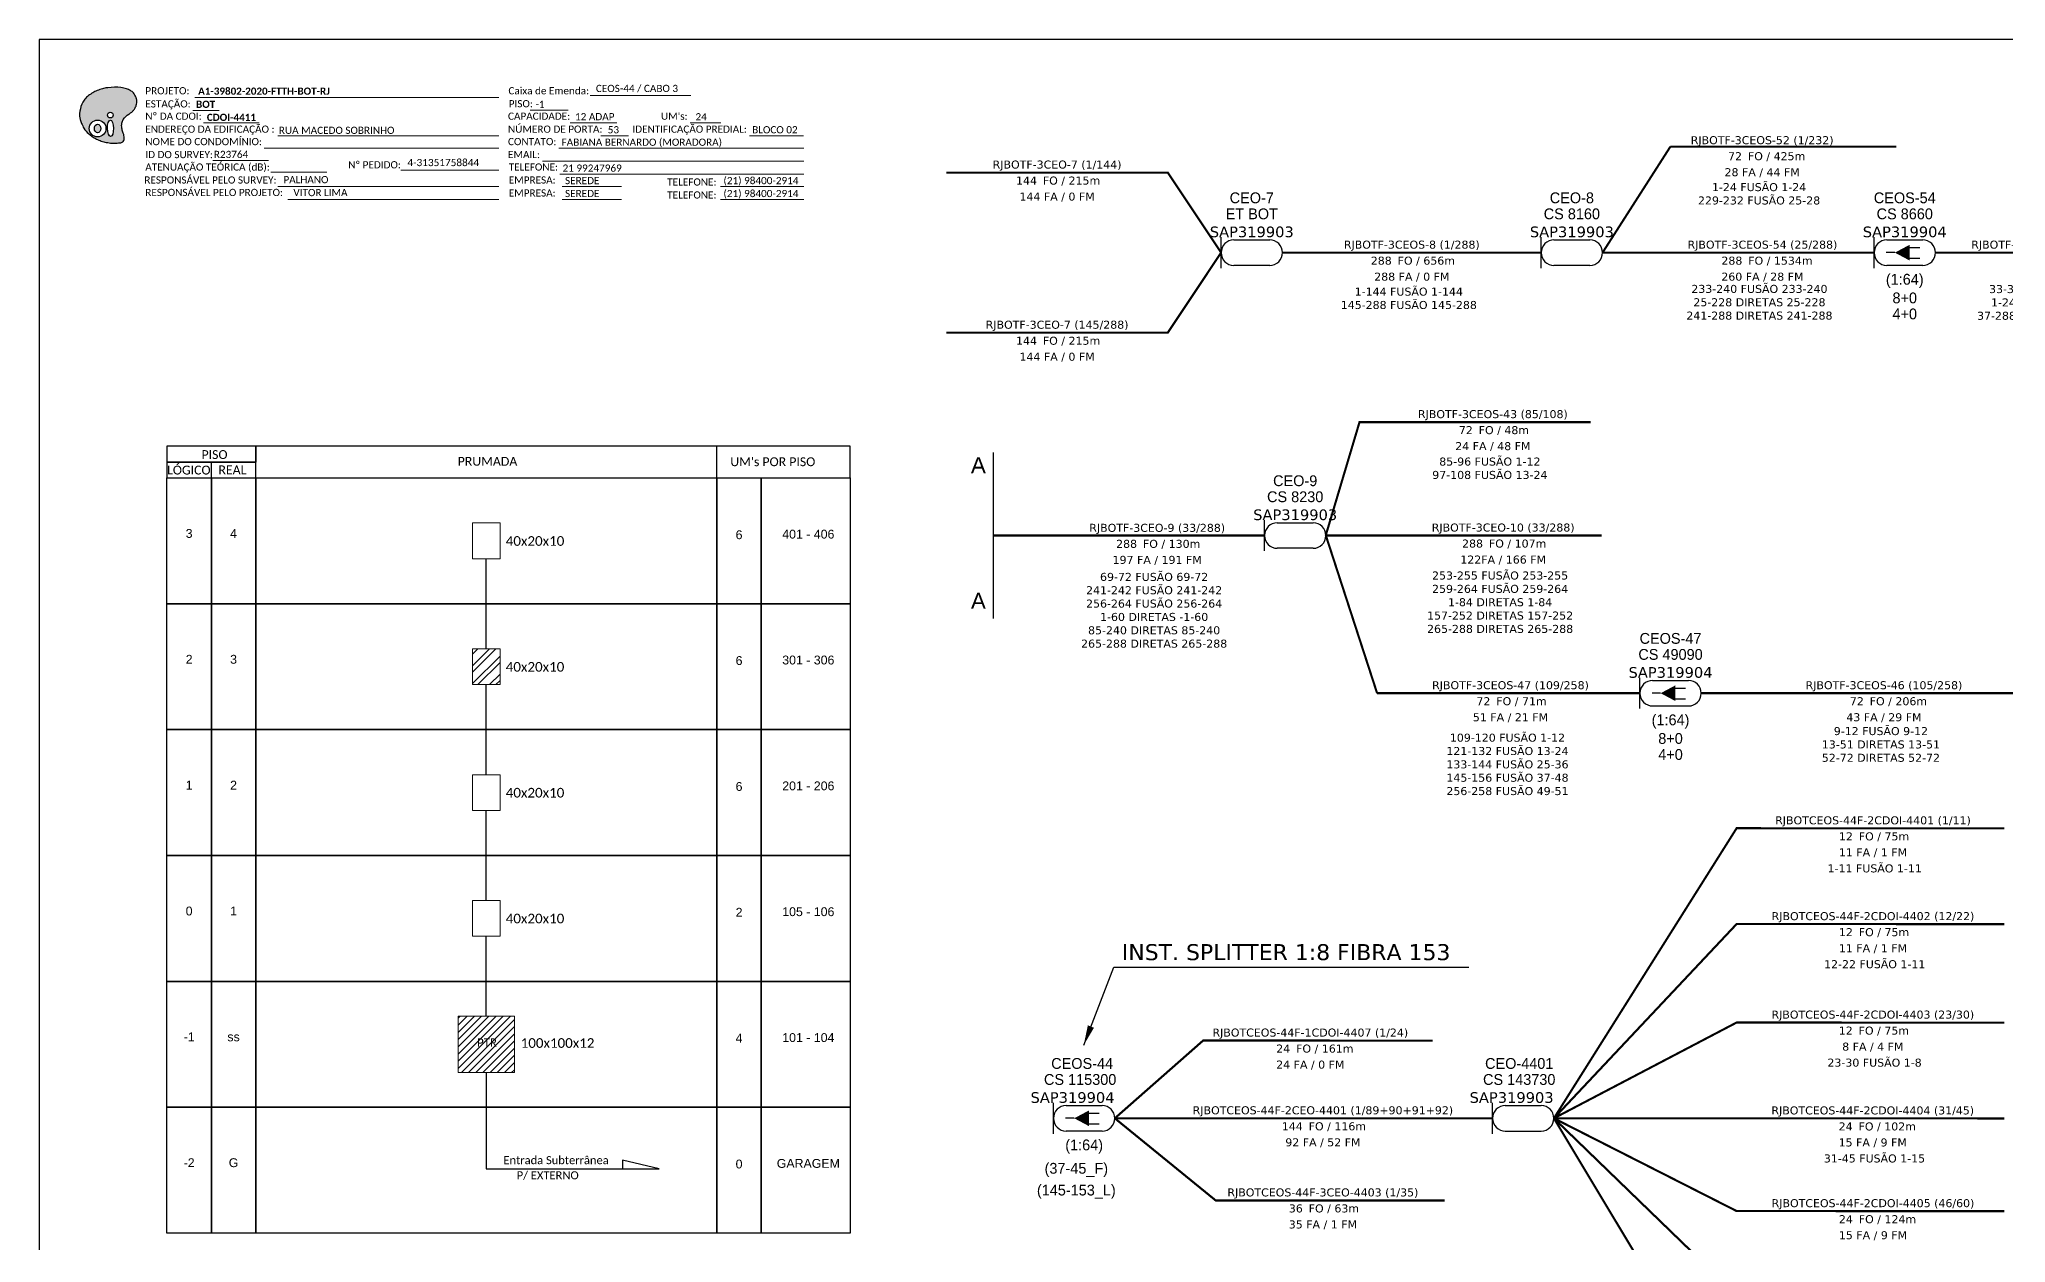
# Model space of a CAD drawing. Extents: x -89 to 749, y 705 to 1299.
# Drawn here: x -89.3 to 402.1, y 998.5 to 1299 of the extents above; entities that cross this region are included whole.
import ezdxf
from ezdxf.enums import TextEntityAlignment as Align

# ---------------------------------------------------------------- set-up
doc = ezdxf.new("R2010")
doc.units = 0
for name, color, linetype in [('CAP a instalar', 1, 'Continuous'), ('CD a instalar', 1, 'Continuous'), ('CEO', 1, 'Continuous'), ('CEOS', 1, 'Continuous')]:
    doc.layers.add(name, color=color, linetype=linetype)
doc.layers.add('Texto_Cabos', color=1, linetype='Continuous', lineweight=20)
doc.styles.add('ARIAL', font='arial.ttf')
doc.styles.add('siredit', font='verdana.ttf')
doc.styles.get("Standard").update_dxf_attribs({"font": 'arial.ttf'})
doc.styles.add('Style-font000', font='font000.shx')
doc.styles.add('WMF-Calibri0', font='CALIBRI.TTF')
doc.styles.add('WMF-Calibri1', font='CALIBRIB.TTF')
doc.dimstyles.get("Standard").update_dxf_attribs({"dimtxt": 0.18, "dimasz": 0.18, "dimexe": 0.18, "dimexo": 0.0625, "dimgap": 0.09, "dimtad": 0, "dimtih": 1, "dimtoh": 1, "dimdec": 4, "dimzin": 0, "dimdsep": 46, "dimtxsty": 'Standard', "dimcen": 0.09, "dimadec": 0, "dimazin": 0, "dimtfac": 1, "dimtdec": 4, "dimtofl": 0, "dimtmove": 0, "dimatfit": 3, "dimfxl": 0, "dimtolj": 1, "dimtzin": 0, "dimarcsym": 0})

# ---------------------------------------------------------------- blocks, each defined once
blk = doc.blocks.new('OI')
h = blk.add_hatch(color=40)
edge = h.paths.add_edge_path()
edge.add_spline(control_points=[(4.35, -0.67), (3.92, -0.99), (3.26, -1.5), (2.81, -2.59), (2.9, -3.5), (3.06, -4.27), (3.31, -4.85), (3.37, -5.39), (3.4, -5.88), (3.2, -6.4), (2.54, -6.61), (1.65, -6.63), (0.55, -6.67), (-0.56, -6.42), (-1.61, -6.14), (-2.77, -5.61), (-3.92, -4.77), (-4.89, -3.7), (-5.34, -2.65), (-5.6, -1.94), (-5.85, -0.96), (-5.71, 0.47), (-5.1, 2.02), (-4.14, 3.02), (-3.3, 3.61), (-2.37, 4.16), (-1.36, 4.44), (-0.56, 4.7), (0.79, 4.85), (2.24, 4.97), (3.79, 4.57), (4.67, 4.21), (5.44, 3.65), (5.76, 2.99), (6.03, 2.21), (6.01, 1.46), (5.72, 0.64), (5.31, 0.08), (4.88, -0.38), (4.51, -0.55), (4.35, -0.67)], knot_values=[0, 0, 0, 0, 1.60434, 2.417191, 3.427595, 4.282808, 4.776746, 5.304182, 5.888771, 6.258406, 6.858137, 7.79129, 8.986195, 10.124242, 11.187857, 12.242908, 13.953784, 15.414161, 16.515391, 17.349188, 17.675853, 19.552021, 21.515531, 22.568638, 23.63245, 24.621084, 25.782718, 26.745347, 27.142653, 29.870543, 31.004649, 31.921532, 32.709589, 33.801391, 34.042471, 35.192333, 35.971461, 36.628871, 37.254359, 37.836911, 37.836911, 37.836911, 37.836911], degree=3, periodic=0)
h.paths.add_polyline_path([(1.13, -0.87, -1), (-0.04, -0.87, -1)], flags=16)
edge = h.paths.add_edge_path(flags=16)
edge.add_ellipse((0.56, -3.59), major_axis=(-0.02, 1.71), ratio=0.361305, start_angle=0, end_angle=360)
h.paths.add_polyline_path([(-0.36, -3.62, -1), (-3.8, -3.62, -1)], flags=16)
edge = h.paths.add_edge_path(flags=0)
edge.add_ellipse((-2.08, -3.62), major_axis=(0, 0.885), ratio=0.758294, start_angle=0, end_angle=360)
at = {"color": 40}
for centre, radius in [((-2.08, -3.62), 1.72), ((0.54, -0.87), 0.587)]:
    blk.add_circle(centre, radius, dxfattribs=at)
blk.add_ellipse((-2.08, -3.62), major_axis=(0, 0.885), ratio=0.758294, start_param=-3.141592653589792, end_param=3.141592653589792, dxfattribs=at)
blk.add_ellipse((0.56, -3.59), major_axis=(-0.02, 1.71), ratio=0.361305, dxfattribs=at)
at = {"color": 40, "start_tangent": (-0.800898, -0.598801), "end_tangent": (-0.800898, -0.598801)}
blk.add_spline([(4.35, -0.67), (3.2, -1.78), (2.9, -2.54), (2.92, -3.55), (3.12, -4.38), (3.28, -4.85), (3.37, -5.37), (3.35, -5.95), (3.2, -6.29), (2.66, -6.55), (1.73, -6.63), (0.54, -6.62), (-0.58, -6.41), (-1.6, -6.11), (-2.56, -5.67), (-3.95, -4.67), (-4.89, -3.56), (-5.37, -2.56), (-5.64, -1.78), (-5.72, -1.46), (-5.63, 0.42), (-4.84, 2.22), (-4.13, 2.99), (-3.27, 3.62), (-2.4, 4.09), (-1.3, 4.47), (-0.37, 4.72), (0.02, 4.77), (2.75, 4.8), (3.85, 4.53), (4.69, 4.16), (5.31, 3.68), (5.85, 2.73), (5.93, 2.5), (5.94, 1.35), (5.67, 0.62), (5.29, 0.08), (4.84, -0.36), (4.35, -0.67)], degree=3, dxfattribs=at)

msp = doc.modelspace()

# ---------------------------------------------------------------- hatches: boundary and pattern name
at = {"lineweight": 0}
h = msp.add_hatch(dxfattribs=at)
h.set_pattern_fill('STEEL', color=1, style=0)
h.set_pattern_definition([(45, (0.4922, 5e-13), (-2.245064, 2.245064), []), (45, (0.4922, 1.5875), (-2.245064, 2.245064), [])])
h.paths.add_polyline_path([(18.96, 1146.8), (25.82, 1146.8), (25.82, 1137.86), (18.96, 1137.86)])
h = msp.add_hatch()
h.set_pattern_fill('ANSI31', color=1, scale=0.4, style=0)
h.set_pattern_definition([(45, (156.1661, 288.3689), (-0.8980256, 0.8980256), [])])
h.paths.add_polyline_path([(29.41, 1055.05), (15.36, 1055.05), (15.36, 1041), (29.41, 1041)])
h.paths.add_polyline_path([(19.57, 1046.9), (25.62, 1046.9), (25.62, 1049.99), (19.57, 1049.99)], flags=24)

# ---------------------------------------------------------------- linework, layer by layer
at = {"color": 7}
msp.add_line((149.13, 1154.33), (149.13, 1195.86), dxfattribs=at)
at = {"color": 3}
for p, q in [((22.39, 1146.8), (22.39, 1169.3)), ((22.39, 1115.36), (22.39, 1137.86)), ((22.39, 1083.93), (22.39, 1106.43)), ((22.39, 1055.05), (22.39, 1074.99))]:
    msp.add_line(p, q, dxfattribs=at)
at = {"color": 2}
msp.add_line((149.13, 1156.73), (149.13, 1156.73), dxfattribs=at)
for points in [[(-89.32, 705.02), (749.25, 705.02), (749.25, 1299.02), (-89.32, 1299.02), (-89.32, 705.02)], [(79.99, 1197.38), (-35.21, 1197.38), (-35.21, 1197.38), (-35.21, 1193.43)], [(79.99, 1189.48), (79.99, 1197.38)], [(79.99, 1189.48), (113.35, 1189.48), (113.35, 1197.38), (79.99, 1197.38)], [(-46.32, 1189.48), (-46.32, 1193.43)], [(22.39, 1041), (22.39, 1016.91), (65.6, 1016.91), (56.43, 1019.05), (56.43, 1016.91)]]:
    msp.add_lwpolyline(points)
at = {"color": 7, "lineweight": 0}
for points in [[(-50.43, 1284.54), (25.55, 1284.54)], [(48.38, 1285.03), (73.52, 1285.03)], [(-50.94, 1281.26), (-44.39, 1281.26)], [(-48.28, 1278.19), (-34.34, 1278.19)], [(33.34, 1281.3), (42.83, 1281.3)], [(43.39, 1278.19), (55.01, 1278.19)], [(73.33, 1278.19), (81, 1278.19)], [(-29.71, 1274.95), (25.55, 1274.95)], [(50.98, 1274.95), (57.92, 1274.95)], [(88.15, 1274.95), (101.71, 1274.95)], [(-45.96, 1268.78), (-32.02, 1268.78)], [(-33.12, 1271.84), (25.55, 1271.84)], [(36.47, 1268.6), (101.73, 1268.6)], [(40.51, 1271.84), (101.73, 1271.84)], [(-31.43, 1265.81), (-17.48, 1265.81)], [(1.02, 1266.37), (25.52, 1266.37)], [(40.75, 1265.37), (101.73, 1265.37)], [(-29.71, 1262.25), (25.55, 1262.25)], [(-27.22, 1259.02), (25.55, 1259.02)], [(41.36, 1262.25), (56.16, 1262.25)], [(41.36, 1259.02), (56.16, 1259.02)], [(80.96, 1262.25), (101.73, 1262.25)], [(80.96, 1259.02), (101.73, 1259.02)]]:
    msp.add_lwpolyline(points, dxfattribs=at)
for points in [[(-57.43, 1193.43), (-35.21, 1193.43), (-35.21, 1197.38), (-57.43, 1197.38)], [(-57.43, 1189.48), (-35.21, 1189.48), (-35.21, 1193.43), (-57.43, 1193.43)], [(-57.43, 1189.48), (-46.32, 1189.48), (-46.32, 1158.05), (-57.43, 1158.05)], [(-46.32, 1189.48), (-35.21, 1189.48), (-35.21, 1158.05), (-46.32, 1158.05)], [(-35.21, 1189.48), (79.99, 1189.48), (79.99, 1158.05), (-35.21, 1158.05)], [(79.99, 1189.48), (91.1, 1189.48), (91.1, 1158.05), (79.99, 1158.05)], [(91.1, 1189.48), (113.32, 1189.48), (113.32, 1158.05), (91.1, 1158.05)], [(-57.43, 1158.05), (-46.32, 1158.05), (-46.32, 1126.61), (-57.43, 1126.61)], [(-46.32, 1158.05), (-35.21, 1158.05), (-35.21, 1126.61), (-46.32, 1126.61)], [(-35.21, 1158.05), (79.99, 1158.05), (79.99, 1126.61), (-35.21, 1126.61)], [(79.99, 1158.05), (91.1, 1158.05), (91.1, 1126.61), (79.99, 1126.61)], [(91.1, 1158.05), (113.32, 1158.05), (113.32, 1126.61), (91.1, 1126.61)], [(-57.43, 1126.61), (-46.32, 1126.61), (-46.32, 1095.18), (-57.43, 1095.18)], [(-46.32, 1126.61), (-35.21, 1126.61), (-35.21, 1095.18), (-46.32, 1095.18)], [(-35.21, 1126.61), (79.99, 1126.61), (79.99, 1095.18), (-35.21, 1095.18)], [(79.99, 1126.61), (91.1, 1126.61), (91.1, 1095.18), (79.99, 1095.18)], [(91.1, 1126.61), (113.32, 1126.61), (113.32, 1095.18), (91.1, 1095.18)], [(-57.43, 1095.18), (-46.32, 1095.18), (-46.32, 1063.74), (-57.43, 1063.74)], [(-46.32, 1095.18), (-35.21, 1095.18), (-35.21, 1063.74), (-46.32, 1063.74)], [(-35.21, 1095.18), (79.99, 1095.18), (79.99, 1063.74), (-35.21, 1063.74)], [(79.99, 1095.18), (91.1, 1095.18), (91.1, 1063.74), (79.99, 1063.74)], [(91.1, 1095.18), (113.32, 1095.18), (113.32, 1063.74), (91.1, 1063.74)], [(-57.43, 1063.74), (-46.32, 1063.74), (-46.32, 1032.31), (-57.43, 1032.31)], [(-46.32, 1063.74), (-35.21, 1063.74), (-35.21, 1032.31), (-46.32, 1032.31)], [(-35.21, 1063.74), (79.99, 1063.74), (79.99, 1032.31), (-35.21, 1032.31)], [(79.99, 1063.74), (91.1, 1063.74), (91.1, 1032.31), (79.99, 1032.31)], [(91.1, 1063.74), (113.32, 1063.74), (113.32, 1032.31), (91.1, 1032.31)], [(-57.43, 1032.31), (-46.32, 1032.31), (-46.32, 1000.88), (-57.43, 1000.88)], [(-46.32, 1032.31), (-35.21, 1032.31), (-35.21, 1000.88), (-46.32, 1000.88)], [(-35.21, 1032.31), (79.99, 1032.31), (79.99, 1000.88), (-35.21, 1000.88)], [(79.99, 1032.31), (91.1, 1032.31), (91.1, 1000.88), (79.99, 1000.88)], [(91.1, 1032.31), (113.32, 1032.31), (113.32, 1000.88), (91.1, 1000.88)]]:
    msp.add_lwpolyline(points, close=True)
at = {"color": 0, "lineweight": 0}
for points in [[(18.96, 1178.23), (25.82, 1178.23), (25.82, 1169.3), (18.96, 1169.3)], [(18.96, 1115.36), (25.82, 1115.36), (25.82, 1106.43), (18.96, 1106.43)], [(18.96, 1083.93), (25.82, 1083.93), (25.82, 1074.99), (18.96, 1074.99)]]:
    msp.add_lwpolyline(points, close=True, dxfattribs=at)
at = {"color": 1, "lineweight": 0}
for points in [[(18.96, 1146.8), (25.82, 1146.8), (25.82, 1137.86), (18.96, 1137.86)], [(15.36, 1055.05), (29.41, 1055.05), (29.41, 1041), (15.36, 1041)]]:
    msp.add_lwpolyline(points, close=True, dxfattribs=at)
at = {"color": 5}
msp.add_lwpolyline([(277.08, 1026.35), (286.03, 1026.35)], dxfattribs=at)
at = {"layer": 'CAP a instalar', "color": 5, "linetype": 'Continuous', "ltscale": 0.05, "const_width": 0.533}
msp.add_lwpolyline([(289.22, 1029.54), (334.89, 953.52), (408.89, 953.52)], dxfattribs=at)
at = {"layer": 'CD a instalar', "color": 7, "linetype": 'Continuous', "const_width": 0.533}
for points in [[(301.38, 1245.75), (318.34, 1272.23)], [(318.34, 1272.23), (374.83, 1272.23)], [(206.05, 1245.75), (192.71, 1265.75), (137.38, 1265.75)], [(206.05, 1245.75), (192.71, 1225.75), (137.38, 1225.75)], [(221.38, 1245.75), (286.05, 1245.75)], [(301.38, 1245.75), (369.24, 1245.75)], [(384.58, 1245.75), (439.61, 1245.75)], [(232.19, 1175.09), (240.64, 1203.42), (298.45, 1203.42)], [(149.13, 1175.09), (216.89, 1175.09)], [(232.19, 1175.09), (301.19, 1175.09)], [(232.23, 1175.09), (245.04, 1135.71)], [(245.04, 1135.71), (310.71, 1135.71)], [(326.04, 1135.71), (405.47, 1135.71)], [(289.22, 1029.54), (334.89, 1101.99), (401.82, 1101.95)], [(289.22, 1029.54), (334.89, 1078.06), (401.82, 1078.03)]]:
    msp.add_lwpolyline(points, dxfattribs=at)
at = {"layer": 'CD a instalar', "color": 0, "linetype": 'Continuous', "const_width": 0.533}
for points in [[(289.22, 1029.54), (334.89, 1053.46), (401.82, 1053.43)], [(179.48, 1029.54), (201.58, 1048.98), (258.93, 1048.93)], [(179.48, 1029.54), (204.73, 1008.99), (261.88, 1008.99)], [(289.22, 1029.54), (334.89, 1029.54), (401.82, 1029.5)], [(289.22, 1029.54), (334.89, 1006.37), (401.82, 1006.34)], [(289.22, 1029.54), (334.89, 985.36), (403.36, 985.36)]]:
    msp.add_lwpolyline(points, dxfattribs=at)
at = {"layer": 'CD a instalar', "color": 5, "linetype": 'Continuous', "const_width": 0.533}
msp.add_lwpolyline([(179.48, 1029.54), (224.53, 1029.54), (273.89, 1029.54)], dxfattribs=at)
at = {"layer": 'CEO', "color": 7}
for p, q in [((209.24, 1248.94), (218.19, 1248.94)), ((289.24, 1248.94), (298.19, 1248.94)), ((218.19, 1242.55), (209.24, 1242.55)), ((298.19, 1242.55), (289.24, 1242.55)), ((220.08, 1178.28), (229.04, 1178.28)), ((229.04, 1171.9), (220.08, 1171.9))]:
    msp.add_line(p, q, dxfattribs=at)
at = {"layer": 'CEO', "color": 5}
msp.add_line((277.08, 1032.73), (286.03, 1032.73), dxfattribs=at)
at = {"layer": 'CEO', "color": 7}
for points in [[(206.05, 1241.9), (206.05, 1249.59)], [(286.05, 1241.9), (286.05, 1249.59)], [(216.89, 1171.24), (216.89, 1178.94)]]:
    msp.add_lwpolyline(points, dxfattribs=at)
at = {"layer": 'CEO', "color": 5}
msp.add_lwpolyline([(273.89, 1025.69), (273.89, 1033.38)], dxfattribs=at)
at = {"layer": 'CEO', "color": 7}
for centre, start, end in [((209.24, 1245.75), 90, 270), ((218.19, 1245.75), 270, 90), ((289.24, 1245.75), 90, 270), ((298.19, 1245.75), 270, 90), ((220.08, 1175.09), 90, 270), ((229.04, 1175.09), 270, 90)]:
    msp.add_arc(centre, 3.19, start, end, dxfattribs=at)
at = {"layer": 'CEO', "color": 5}
for centre, start, end in [((277.08, 1029.54), 90, 270), ((286.03, 1029.54), 270, 90)]:
    msp.add_arc(centre, 3.19, start, end, dxfattribs=at)
at = {"layer": 'CEOS', "color": 7}
for p, q in [((372.44, 1248.94), (381.39, 1248.94)), ((381.39, 1242.55), (372.44, 1242.55)), ((313.9, 1138.9), (322.85, 1138.9)), ((322.85, 1132.51), (313.9, 1132.51))]:
    msp.add_line(p, q, dxfattribs=at)
at = {"layer": 'CEOS', "color": 5}
for p, q in [((167.34, 1032.73), (176.29, 1032.73)), ((176.29, 1026.35), (167.34, 1026.35))]:
    msp.add_line(p, q, dxfattribs=at)
at = {"layer": 'CEOS', "color": 7}
for points in [[(369.24, 1241.9), (369.24, 1249.59)], [(374.44, 1245.75), (372.29, 1245.75)], [(377.97, 1247.01), (380.69, 1247.01)], [(377.97, 1244.36), (380.69, 1244.36)], [(310.71, 1131.86), (310.71, 1139.55)], [(315.9, 1135.71), (313.75, 1135.71)], [(319.43, 1136.97), (322.15, 1136.97)], [(319.43, 1134.32), (322.15, 1134.32)]]:
    msp.add_lwpolyline(points, dxfattribs=at)
for points in [[(374.44, 1245.75, 0, 3.94, 0), (378.14, 1245.75, 3.94, 3.94, 0)], [(315.9, 1135.71, 0, 3.94, 0), (319.6, 1135.71, 3.94, 3.94, 0)]]:
    msp.add_lwpolyline(points, format="xyseb", dxfattribs=at)
at = {"layer": 'CEOS', "color": 5}
for points in [[(164.15, 1025.69), (164.15, 1033.38)], [(169.34, 1029.54), (167.19, 1029.54)], [(172.88, 1030.8), (175.59, 1030.8)], [(172.88, 1028.15), (175.59, 1028.15)]]:
    msp.add_lwpolyline(points, dxfattribs=at)
msp.add_lwpolyline([(169.34, 1029.54, 0, 3.94, 0), (173.04, 1029.54, 3.94, 3.94, 0)], format="xyseb", dxfattribs=at)
at = {"layer": 'CEOS', "color": 7}
for centre, start, end in [((372.44, 1245.75), 90, 270), ((381.39, 1245.75), 270, 90), ((313.9, 1135.71), 90, 270), ((322.85, 1135.71), 270, 90)]:
    msp.add_arc(centre, 3.19, start, end, dxfattribs=at)
at = {"layer": 'CEOS', "color": 5}
for centre, start, end in [((167.34, 1029.54), 90, 270), ((176.29, 1029.54), 270, 90)]:
    msp.add_arc(centre, 3.19, start, end, dxfattribs=at)

# ---------------------------------------------------------------- block references
at = {"color": 7, "xscale": 1.213923925163967, "yscale": 1.213923925163954, "zscale": 1.213923925163967, "rotation": 0.1532896023949059}
msp.add_blockref('OI', (-72.23, 1281.16), dxfattribs=at)

# ---------------------------------------------------------------- texts
at = {"color": 7}
for s, height, style, p in [('CEOS-44 / CABO 3', 1.7927, 'WMF-Calibri0', (49.78, 1285.87)), ('BOT', 1.793, 'WMF-Calibri1', (-50.15, 1281.91)), ('A1-39802-2020-FTTH-BOT-RJ ', 1.7927, 'WMF-Calibri1', (-49.63, 1285.19)), ('-1', 1.793, 'WMF-Calibri0', (34.69, 1281.9)), ('12 ADAP', 1.793, 'WMF-Calibri0', (44.57, 1278.81)), ('24', 1.793, 'WMF-Calibri0', (74.68, 1278.79)), ('RUA MACEDO SOBRINHO', 1.7927, 'WMF-Calibri0', (-29.45, 1275.41)), ('FABIANA BERNARDO (MORADORA)', 1.7927, 'WMF-Calibri0', (41.21, 1272.44)), ('53', 1.793, 'WMF-Calibri0', (52.75, 1275.55)), ('BLOCO 02', 1.793, 'WMF-Calibri0', (88.85, 1275.55)), ('R23764', 1.793, 'WMF-Calibri0', (-45.7, 1269.39)), ('PALHANO', 1.793, 'WMF-Calibri0', (-28.31, 1263.09)), ('21 99247969', 1.7927, 'WMF-Calibri0', (41.46, 1265.97)), ('SEREDE', 1.793, 'WMF-Calibri0', (42.07, 1262.85)), ('(21) 98400-2914', 1.7927, 'WMF-Calibri0', (81.67, 1262.85)), ('VITOR LIMA', 1.793, 'WMF-Calibri0', (-25.82, 1259.86)), ('SEREDE', 1.793, 'WMF-Calibri0', (42.07, 1259.62)), ('(21) 98400-2914', 1.7927, 'WMF-Calibri0', (81.67, 1259.62))]:
    msp.add_text(s, height=height, dxfattribs=dict(at, style=style)).set_placement(p)
at = {"color": 7, "lineweight": 0, "style": 'WMF-Calibri0'}
for s, height, p in [('PROJETO:', 1.793, (-62.83, 1285.29)), ('ESTAÇÃO:', 1.793, (-62.83, 1282.01)), ('Caixa de Emenda:', 1.7927, (27.93, 1285.29)), ('PISO:', 1.793, (28, 1282.05)), ('ENDEREÇO DA EDIFICAÇÃO :', 1.7927, (-62.83, 1275.7)), ('Nº DA CDOI:', 1.7927, (-62.83, 1278.94)), ('CAPACIDADE:', 1.7927, (27.82, 1278.94)), ('NÚMERO DE PORTA:', 1.7927, (27.82, 1275.7)), ('IDENTIFICAÇÃO PREDIAL:', 1.7927, (58.9, 1275.7)), ("UM's:", 1.793, (66.06, 1278.94)), ('NOME DO CONDOMÍNIO:', 1.7927, (-62.83, 1272.59)), ('CONTATO:', 1.793, (27.82, 1272.59)), ('ATENUAÇÃO TEÓRICA (dB):', 1.7927, (-62.83, 1266.24)), ('ID DO SURVEY:', 1.7927, (-62.83, 1269.35)), ('Nº PEDIDO:', 1.793, (-12.12, 1266.8)), ('EMAIL:', 1.793, (27.82, 1269.35)), ('TELEFONE:', 1.793, (28, 1266.24)), ('RESPONSÁVEL PELO SURVEY:', 1.7927, (-63.07, 1263)), ('EMPRESA:', 1.793, (28, 1263)), ('TELEFONE:', 1.793, (67.61, 1262.5)), ('RESPONSÁVEL PELO PROJETO:', 1.7927, (-62.83, 1259.89)), ('EMPRESA:', 1.793, (28, 1259.76)), ('TELEFONE:', 1.793, (67.61, 1259.26))]:
    msp.add_text(s, height=height, dxfattribs=at).set_placement(p)
at = {"color": 7, "style": 'WMF-Calibri1'}
msp.add_text('CDOI-4411', height=1.793, dxfattribs=at).set_placement((-41.31, 1278.65), align=Align.CENTER)
at = {"color": 2, "style": 'WMF-Calibri0'}
msp.add_text('4-31351758844', height=1.8, dxfattribs=at).set_placement((2.68, 1267.36))
at = {"style": 'WMF-Calibri0'}
for s, height, p in [('     PISO', 2.208, (-52.67, 1194.21)), ('PRUMADA', 2.208, (15.25, 1192.53)), ("UM's POR PISO", 2.208, (83.38, 1192.42)), ('  LÓGICO', 2.208, (-58.95, 1190.34)), ('    REAL', 2.208, (-47.66, 1190.39)), ('40x20x10', 2.402, (27.26, 1172.53)), ('40x20x10', 2.402, (27.26, 1141.09)), ('40x20x10', 2.402, (27.26, 1109.66)), ('40x20x10', 2.402, (27.26, 1078.23)), ('PTR', 2.059, (20.09, 1047.42)), ('100x100x12', 2.402, (31, 1047.14)), ('Entrada Subterrânea', 2.0026, (26.68, 1018.08)), ('P/ EXTERNO', 2.003, (30, 1014.3))]:
    msp.add_text(s, height=height, dxfattribs=at).set_placement(p)
at = {"style": 'ARIAL'}
for s, height, p in [('3', 2.21, (-51.88, 1175.62)), ('4', 2.21, (-40.77, 1175.62)), ('6', 2.21, (85.57, 1175.29)), ('401 - 406', 2.208, (102.88, 1175.44)), ('2', 2.21, (-51.88, 1144.18)), ('3', 2.21, (-40.77, 1144.18)), ('301 - 306', 2.208, (102.88, 1144)), ('6', 2.21, (85.57, 1143.86)), ('1', 2.21, (-51.88, 1112.75)), ('2', 2.21, (-40.77, 1112.75)), ('6', 2.21, (85.57, 1112.42)), ('201 - 206', 2.208, (102.88, 1112.57)), ('0', 2.21, (-51.88, 1081.31)), ('1', 2.21, (-40.77, 1081.31)), ('2', 2.21, (85.57, 1080.99)), ('105 - 106', 2.208, (102.88, 1081.14)), ('-1', 2.208, (-51.88, 1049.88)), ('ss', 2.208, (-40.77, 1049.88)), ('4', 2.21, (85.57, 1049.56)), ('101 - 104', 2.208, (102.88, 1049.7)), ('-2', 2.208, (-51.88, 1018.45)), ('G', 2.21, (-40.77, 1018.45)), ('0', 2.21, (85.57, 1018.12)), ('GARAGEM', 2.208, (102.88, 1018.27))]:
    msp.add_text(s, height=height, dxfattribs=at).set_placement(p, align=Align.MIDDLE_CENTER)
at = {"color": 7, "char_height": 4, "attachment_point": 1}
for insert in [(143.52, 1194.66), (143.52, 1160.79)]:
    msp.add_mtext_dynamic_manual_height_columns('A', width=3.7445, gutter_width=1, heights=[0], dxfattribs=dict(at, insert=insert))
at = {"layer": 'CEO', "color": 7, "linetype": 'Continuous'}
for s, height, style, p in [('CEO-7', 2.703, 'Style-font000', (213.71, 1259.44)), ('ET BOT', 2.703, 'Style-font000', (213.71, 1255.44)), ('SAP319903', 2.667, 'siredit', (213.71, 1250.94))]:
    msp.add_text(s, height=height, dxfattribs=dict(at, style=style)).set_placement(p, align=Align.MIDDLE_CENTER)
for s, height, style, p in [('CEO-8', 2.703, 'Style-font000', (293.71, 1259.44)), ('CS 8160', 2.703, 'Style-font000', (293.71, 1255.44)), ('SAP319903', 2.667, 'siredit', (293.71, 1250.94)), ('CEO-9', 2.703, 'Style-font000', (224.56, 1188.78)), ('CS 8230', 2.703, 'Style-font000', (224.56, 1184.78)), ('SAP319903', 2.667, 'siredit', (224.56, 1180.28))]:
    msp.add_text(s, height=height, rotation=360, dxfattribs=dict(at, style=style)).set_placement(p, align=Align.MIDDLE_CENTER)
at = {"layer": 'CEO', "color": 5}
for s, height, style, p in [('CEO-4401  ', 2.703, 'Style-font000', (281.56, 1043.23)), ('CS 143730  ', 2.7034, 'Style-font000', (281.56, 1039.23)), ('SAP319903     ', 2.6667, 'siredit', (281.56, 1034.73))]:
    msp.add_text(s, height=height, dxfattribs=dict(at, style=style)).set_placement(p, align=Align.MIDDLE_CENTER)
at = {"layer": 'CEOS', "color": 7, "linetype": 'Continuous'}
for s, height, style, p in [('CEOS-54', 2.703, 'Style-font000', (376.91, 1259.44)), ('CS 8660', 2.703, 'Style-font000', (376.91, 1255.44)), ('SAP319904', 2.667, 'siredit', (376.91, 1250.94)), ('CEOS-47', 2.703, 'Style-font000', (318.37, 1149.4)), ('CS 49090', 2.703, 'Style-font000', (318.37, 1145.4)), ('SAP319904', 2.667, 'siredit', (318.37, 1140.9))]:
    msp.add_text(s, height=height, dxfattribs=dict(at, style=style)).set_placement(p, align=Align.MIDDLE_CENTER)
at = {"layer": 'CEOS', "color": 7, "linetype": 'Continuous', "style": 'Style-font000'}
for s, p in [('(1:64)', (376.91, 1240.45)), ('8+0', (376.91, 1235.8)), ('4+0', (376.91, 1231.8)), ('(1:64)', (318.37, 1130.41)), ('8+0', (318.37, 1125.76)), ('4+0', (318.37, 1121.76))]:
    msp.add_text(s, height=2.703, dxfattribs=at).set_placement(p, align=Align.TOP_CENTER)
at = {"layer": 'CEOS', "color": 5}
for s, height, style, p in [('CEOS-44 ', 2.703, 'Style-font000', (171.82, 1043.23)), ('CS 115300  ', 2.7034, 'Style-font000', (171.82, 1039.23)), ('SAP319904     ', 2.6667, 'siredit', (171.82, 1034.73))]:
    msp.add_text(s, height=height, dxfattribs=dict(at, style=style)).set_placement(p, align=Align.MIDDLE_CENTER)
at = {"layer": 'CEOS', "color": 5, "style": 'Style-font000'}
msp.add_text('(1:64)', height=2.703, dxfattribs=at).set_placement((171.82, 1024.24), align=Align.TOP_CENTER)
at = {"layer": 'CEOS', "color": 1, "linetype": 'Continuous', "style": 'Style-font000'}
for s, height, p in [('(37-45_F)', 2.703, (169.86, 1018.4)), ('(145-153_L)', 2.7034, (169.86, 1012.96))]:
    msp.add_text(s, height=height, dxfattribs=at).set_placement(p, align=Align.TOP_CENTER)
at = {"layer": 'Texto_Cabos', "color": 7, "linetype": 'Continuous', "style": 'siredit'}
for s, p in [('RJBOTF-3CEOS-52 (1/232)', (341.27, 1273.84)), ('RJBOTF-3CEO-7 (1/144)', (165.05, 1267.75)), ('28 FA / 44 FM', (341.27, 1265.84)), ('144 FA / 0 FM', (165.05, 1259.75)), ('RJBOTF-3CEOS-8 (1/288)', (253.71, 1247.75)), ('RJBOTF-3CEOS-54 (25/288)', (341.34, 1247.75)), ('RJBOTF-3CEOS-53 (33/288)', (412.25, 1247.75)), ('288 FA / 0 FM', (253.71, 1239.75)), ('260 FA / 28 FM', (341.34, 1239.75)), ('RJBOTF-3CEO-7 (145/288)', (165.05, 1227.75)), ('144 FA / 0 FM', (165.05, 1219.75)), ('RJBOTF-3CEOS-43 (85/108)', (273.97, 1205.42)), ('24 FA / 48 FM', (273.97, 1197.42)), ('RJBOTF-3CEO-9 (33/288)', (190.07, 1177.02)), ('RJBOTF-3CEO-10 (33/288)', (276.54, 1177.09)), ('197 FA / 191 FM', (190.07, 1169.02)), ('122FA / 166 FM', (276.54, 1169.09)), ('RJBOTF-3CEOS-47 (109/258)', (278.37, 1137.71)), ('RJBOTF-3CEOS-46 (105/258)', (371.71, 1137.71)), ('51 FA / 21 FM', (278.37, 1129.71)), ('43 FA / 29 FM', (371.71, 1129.71))]:
    msp.add_text(s, height=2, dxfattribs=at).set_placement(p, align=Align.MIDDLE_CENTER)
for s, p in [('72', (336.24, 1269.84)), ('144', (160.02, 1263.75)), ('288', (248.69, 1243.75)), ('288', (336.32, 1243.75)), ('144', (160.02, 1223.75)), ('72', (268.95, 1201.42)), ('288', (185.04, 1173.02)), ('288', (271.51, 1173.09)), ('72', (273.35, 1133.71)), ('72', (366.68, 1133.71))]:
    msp.add_text(s, height=2, dxfattribs=at).set_placement(p, align=Align.MIDDLE_RIGHT)
at = {"layer": 'Texto_Cabos', "color": 7, "style": 'siredit'}
for s, p in [('FO /', (343.25, 1269.84)), ('FO /', (167.03, 1263.75)), ('FO /', (255.7, 1243.75)), ('FO /', (343.33, 1243.75)), ('FO /', (167.03, 1223.75)), ('FO /', (275.96, 1201.42)), ('FO /', (192.05, 1173.02)), ('FO /', (278.52, 1173.09)), ('FO /', (280.36, 1133.71)), ('FO /', (373.69, 1133.71)), ('12', (363.95, 1099.96)), ('FO /', (370.96, 1099.96)), ('12', (363.95, 1076.03)), ('FO /', (370.96, 1076.03))]:
    msp.add_text(s, height=2, dxfattribs=at).set_placement(p, align=Align.MIDDLE_RIGHT)
at = {"layer": 'Texto_Cabos', "color": 7, "linetype": 'Continuous', "style": 'siredit'}
for s, p in [('425m', (344.14, 1269.84)), ('215m', (167.92, 1263.75)), ('656m', (256.59, 1243.75)), ('1534m', (344.22, 1243.75)), ('215m', (167.92, 1223.75)), ('48m', (276.84, 1201.42)), ('130m', (192.94, 1173.02)), ('107m', (279.41, 1173.09)), ('71m', (281.25, 1133.71)), ('206m', (374.58, 1133.71))]:
    msp.add_text(s, height=2, dxfattribs=at).set_placement(p, align=Align.MIDDLE_LEFT)
at = {"layer": 'Texto_Cabos', "color": 7, "style": 'siredit'}
for s, p in [('RJBOTCEOS-44F-2CDOI-4401 (1/11)', (368.97, 1103.96)), ('11 FA / 1 FM', (368.97, 1095.96)), (' 1-11 FUSÃO 1-11', (368.97, 1091.96)), ('RJBOTCEOS-44F-2CDOI-4402 (12/22)', (368.97, 1080.03)), ('11 FA / 1 FM', (368.97, 1072.03)), (' 12-22 FUSÃO 1-11', (368.97, 1068.03))]:
    msp.add_text(s, height=2, dxfattribs=at).set_placement(p, align=Align.MIDDLE_CENTER)
for p in [(371.85, 1099.96), (371.85, 1076.03)]:
    msp.add_text('75m', height=2, dxfattribs=at).set_placement(p, align=Align.MIDDLE_LEFT)
at = {"layer": 'Texto_Cabos', "color": 0, "style": 'siredit'}
for s, height, p in [('INST. SPLITTER 1:8 FIBRA 153', 4, (222.3, 1071.04)), ('RJBOTCEOS-44F-1CDOI-4407 (1/24)', 2, (228.34, 1050.95)), ('RJBOTCEOS-44F-2CDOI-4403 (23/30)', 2, (368.93, 1055.44)), ('8 FA / 4 FM', 2, (368.93, 1047.44)), ('24 FA / 0 FM', 2, (228.34, 1042.95)), (' 23-30 FUSÃO 1-8', 2, (368.93, 1043.44)), ('RJBOTCEOS-44F-2CDOI-4404 (31/45)', 2, (368.91, 1031.51)), ('15 FA / 9 FM', 2, (368.91, 1023.51)), (' 31-45 FUSÃO 1-15', 2, (368.91, 1019.51)), ('RJBOTCEOS-44F-3CEO-4403 (1/35)', 2, (231.48, 1011.03)), ('RJBOTCEOS-44F-2CDOI-4405 (46/60)', 2, (368.97, 1008.34)), ('35 FA / 1 FM', 2, (231.48, 1003.03)), ('15 FA / 9 FM', 2, (368.97, 1000.34))]:
    msp.add_text(s, height=height, dxfattribs=at).set_placement(p, align=Align.MIDDLE_CENTER)
for s, p in [('12', (363.91, 1051.44)), ('FO /', (370.92, 1051.44)), ('24', (223.32, 1046.95)), ('FO /', (230.33, 1046.95)), ('24', (363.89, 1027.51)), ('FO /', (370.9, 1027.51)), ('36', (226.46, 1007.03)), ('FO /', (233.47, 1007.03)), ('24', (363.95, 1004.34)), ('FO /', (370.96, 1004.34))]:
    msp.add_text(s, height=2, dxfattribs=at).set_placement(p, align=Align.MIDDLE_RIGHT)
for s, p in [('75m', (371.81, 1051.44)), ('161m', (231.22, 1046.95)), ('102m', (371.79, 1027.51)), ('63m', (234.36, 1007.03)), ('124m', (371.85, 1004.34))]:
    msp.add_text(s, height=2, dxfattribs=at).set_placement(p, align=Align.MIDDLE_LEFT)
at = {"layer": 'Texto_Cabos', "style": 'siredit'}
msp.add_text('RJBOTCEOS-44F-2CEO-4401 (1/89+90+91+92)', height=2, dxfattribs=at).set_placement((231.49, 1031.54), align=Align.MIDDLE_CENTER)
at = {"layer": 'Texto_Cabos', "color": 1, "style": 'siredit'}
for s, p in [('144', (226.46, 1027.54)), ('FO /', (233.47, 1027.54))]:
    msp.add_text(s, height=2, dxfattribs=at).set_placement(p, align=Align.MIDDLE_RIGHT)
msp.add_text('116m', height=2, dxfattribs=at).set_placement((234.36, 1027.54), align=Align.MIDDLE_LEFT)
msp.add_text('92 FA / 52 FM', height=2, dxfattribs=at).set_placement((231.49, 1023.54), align=Align.MIDDLE_CENTER)
at = {"layer": 'Texto_Cabos', "color": 7, "char_height": 2, "attachment_point": 5, "style": 'siredit'}
for s, insert in [('1-24 FUSÃO 1-24\\P229-232 FUSÃO 25-28', (340.51, 1260.43)), ('1-144 FUSÃO 1-144^J145-288 FUSÃO 145-288', (252.96, 1234.33)), ('233-240 FUSÃO 233-240\\P25-228 DIRETAS 25-228\\P241-288 DIRETAS 241-288', (340.59, 1233.34)), ('33-36 FUSÃO 33-36\\P1-24 DIRETAS 1-24\\P37-288 DIRETAS 37-288', (411.5, 1233.3)), ('85-96 FUSÃO 1-12\\P97-108 FUSÃO 13-24', (273.22, 1191.88)), ('69-72 FUSÃO 69-72\\P241-242 FUSÃO 241-242\\P256-264 FUSÃO 256-264\\P1-60 DIRETAS -1-60\\P85-240 DIRETAS 85-240\\P265-288 DIRETAS 265-288', (189.31, 1156.41)), ('\\P253-255 FUSÃO 253-255\\P259-264 FUSÃO 259-264\\P1-84 DIRETAS 1-84\\P157-252 DIRETAS 157-252\\P265-288 DIRETAS 265-288', (275.78, 1160.09)), ('109-120 FUSÃO 1-12\\P121-132 FUSÃO 13-24\\P133-144 FUSÃO 25-36\\P145-156 FUSÃO 37-48\\P256-258 FUSÃO 49-51', (277.62, 1117.92)), ('9-12 FUSÃO 9-12\\P13-51 DIRETAS 13-51\\P52-72 DIRETAS 52-72', (370.95, 1122.9))]:
    msp.add_mtext(s, dxfattribs=dict(at, insert=insert))

# ---------------------------------------------------------------- leaders
at = {"color": 0}
msp.add_leader([(171.7, 1047.79), (179.26, 1067.3), (267.97, 1067.3)], dimstyle='Standard', override={"dimasz": 5, "dimgap": 0.09, "dimtad": 0}, dxfattribs=at)

doc.saveas('drawing.dxf')
